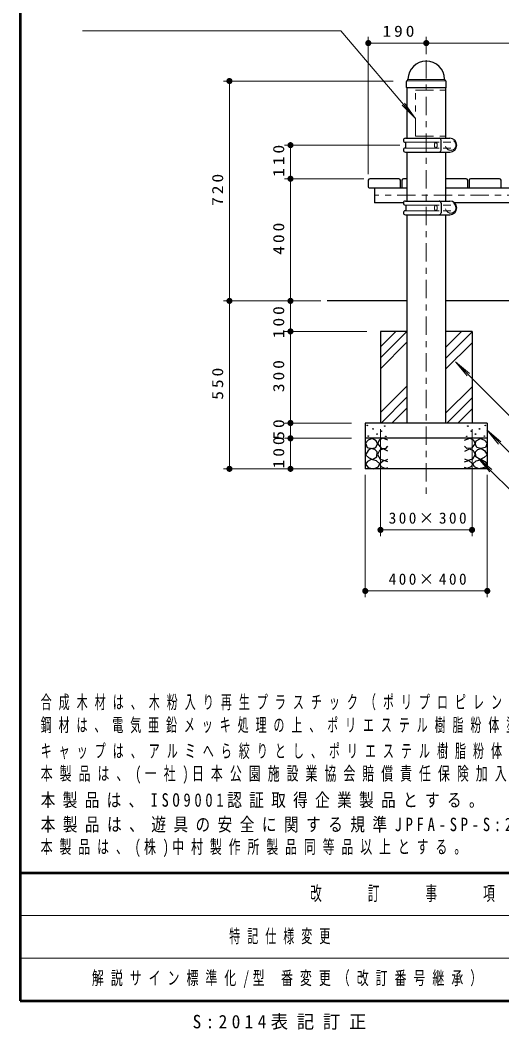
# Model space of a CAD drawing. Units: millimetres on the paper, scale 1:20. Extents: x -365 to 0, y -5 to 257.
# Drawn here: x -365 to -286.1, y -4.7 to 160.6 of the extents above; entities that cross this region are included whole.
import ezdxf

# ---------------------------------------------------------------- set-up
doc = ezdxf.new("R2010")
doc.units = ezdxf.units.MM
for name, pattern in [('USER1', [4.5, 2.5, -2]), ('USER2', [6, 3, -1, 1, -1]), ('USER3', [8, 3, -1, 1, -1, 1, -1])]:
    doc.linetypes.add(name, pattern=pattern)
doc.layers.add('LY_1', color=7, linetype='Continuous', lineweight=25)
doc.styles.add('ＭＳ ゴシック', font='')
doc.styles.get('ＭＳ ゴシック').set_extended_font_data('MS Gothic')

# ---------------------------------------------------------------- blocks, each defined once
blk = doc.blocks.new('filled_dot')
at = {"color": 0, "linetype": 'Continuous', "lineweight": -2, "const_width": 1.25}
blk.add_lwpolyline([(-0.625, 0, 1), (0.625, 0, 1)], format="xyb", close=True, dxfattribs=at)

msp = doc.modelspace()

# ---------------------------------------------------------------- linework, layer by layer
at = {"layer": 'LY_1', "lineweight": 50}
for p, q in [((-365, 257), (-365, 0)), ((-365, 21), (0, 21)), ((-365, 0), (0, 0))]:
    msp.add_line(p, q, dxfattribs=at)
at = {"layer": 'LY_1', "lineweight": 13}
for p, q in [((-354.808, 158.846), (-312.441, 158.846)), ((-312.441, 158.846), (-300.306, 144.566)), ((-307.965, 135.39), (-307.965, 157.859)), ((-298.465, 155.065), (-298.465, 157.859)), ((-298.465, 155.065), (-298.465, 157.859)), ((-307.965, 156.859), (-298.465, 156.859)), ((-298.465, 156.859), (-218.465, 156.859)), ((-303.89, 150.64), (-331.715, 150.64)), ((-330.715, 114.64), (-330.715, 150.64)), ((-295.308, 150.661), (-301.622, 150.661)), ((-295.509, 150.89), (-301.42, 150.89)), ((-300.306, 144.566), (-302.441, 146.674)), ((-300.306, 144.566), (-302.042, 147.013)), ((-301.89, 140.615), (-296.367, 140.615)), ((-295.714, 140.615), (-294.465, 140.615)), ((-302.815, 140.14), (-321.715, 140.14)), ((-320.715, 134.64), (-320.715, 140.14)), ((-301.89, 139.665), (-296.367, 139.665)), ((-295.714, 139.665), (-294.465, 139.665)), ((-308.715, 134.64), (-321.715, 134.64)), ((-320.715, 114.64), (-320.715, 134.64)), ((-301.89, 130.335), (-296.367, 130.335)), ((-301.89, 129.385), (-296.367, 129.385)), ((-295.714, 130.335), (-294.465, 130.335)), ((-295.714, 129.385), (-294.465, 129.385)), ((-315.715, 114.64), (-331.715, 114.64)), ((-330.715, 87.14), (-330.715, 114.64)), ((-315.715, 114.64), (-321.715, 114.64)), ((-320.715, 109.64), (-320.715, 114.64)), ((-308.215, 109.64), (-321.715, 109.64)), ((-320.715, 94.64), (-320.715, 109.64)), ((-305.965, 105.331), (-301.656, 109.64)), ((-305.965, 107.127), (-303.452, 109.64)), ((-295.29, 107.026), (-292.676, 109.64)), ((-295.29, 105.23), (-290.965, 109.555)), ((-305.965, 103.535), (-301.64, 107.86)), ((-295.29, 103.433), (-290.965, 107.758)), ((-293.697, 104.652), (-291.769, 102.354)), ((-293.697, 104.652), (-291.399, 102.723)), ((-281.756, 92.711), (-293.697, 104.652)), ((-305.965, 96.351), (-301.64, 100.676)), ((-295.29, 96.249), (-290.965, 100.574)), ((-305.88, 94.64), (-301.64, 98.879)), ((-295.103, 94.64), (-290.965, 98.778)), ((-304.084, 94.64), (-301.64, 97.083)), ((-293.307, 94.64), (-290.965, 96.982)), ((-310.715, 94.64), (-321.715, 94.64)), ((-320.715, 92.14), (-320.715, 94.64)), ((-305.965, 93.64), (-305.965, 76.14)), ((-290.965, 93.64), (-290.965, 76.14)), ((-288.545, 93.499), (-286.616, 91.201)), ((-288.545, 93.499), (-286.247, 91.571)), ((-281.756, 86.711), (-288.545, 93.499)), ((-310.715, 92.14), (-321.715, 92.14)), ((-320.715, 87.14), (-320.715, 92.14)), ((-290.003, 88.957), (-288.074, 86.659)), ((-290.003, 88.957), (-287.704, 87.029)), ((-281.756, 80.711), (-290.003, 88.957)), ((-310.715, 87.14), (-331.715, 87.14)), ((-308.465, 86.14), (-308.465, 66.14)), ((-288.465, 86.14), (-288.465, 66.14)), ((-290.965, 77.14), (-305.965, 77.14)), ((-288.465, 67.14), (-308.465, 67.14)), ((-365, 14), (-238.5, 14)), ((-365, 7), (-238.5, 7))]:
    msp.add_line(p, q, dxfattribs=at)
at = {"layer": 'LY_1', "linetype": 'USER2', "lineweight": 13}
for p, q in [((-298.465, 154.065), (-298.465, 82.14)), ((-210.215, 131.925), (-306.965, 131.925))]:
    msp.add_line(p, q, dxfattribs=at)
at = {"layer": 'LY_1'}
for p, q in [((-301.715, 149.565), (-301.694, 150.581)), ((-301.636, 150.719), (-301.508, 150.846)), ((-295.294, 150.719), (-295.422, 150.846)), ((-295.215, 149.565), (-295.235, 150.581)), ((-295.24, 149.54), (-301.69, 149.54)), ((-301.64, 149.54), (-301.64, 141.265)), ((-295.29, 149.54), (-295.29, 141.265)), ((-301.89, 141.265), (-294.592, 141.265)), ((-301.815, 139.665), (-301.815, 140.615)), ((-296.04, 139.34), (-296.04, 140.94)), ((-301.89, 139.015), (-294.592, 139.015)), ((-301.64, 139.015), (-301.64, 130.985)), ((-295.29, 139.015), (-295.29, 130.985)), ((-307.965, 134.39), (-307.965, 133.29)), ((-302.965, 134.64), (-307.715, 134.64)), ((-302.715, 133.29), (-302.715, 134.39)), ((-302.45, 134.39), (-302.45, 133.29)), ((-301.64, 134.64), (-302.2, 134.64)), ((-291.935, 134.64), (-295.29, 134.64)), ((-291.685, 133.29), (-291.685, 134.39)), ((-291.465, 134.39), (-291.465, 133.29)), ((-286.465, 134.64), (-291.215, 134.64)), ((-286.215, 133.29), (-286.215, 134.39)), ((-307.815, 133.14), (-301.64, 133.14)), ((-306.965, 133.14), (-306.965, 130.71)), ((-295.29, 133.14), (-209.365, 133.14)), ((-302.211, 130.71), (-306.965, 130.71)), ((-301.89, 130.985), (-294.592, 130.985)), ((-296.04, 130.66), (-296.04, 129.06)), ((-210.215, 130.71), (-293.855, 130.71)), ((-301.815, 130.335), (-301.815, 129.385)), ((-301.89, 128.735), (-294.592, 128.735)), ((-301.64, 128.735), (-301.64, 94.64)), ((-295.29, 128.735), (-295.29, 94.64)), ((-301.64, 114.64), (-314.715, 114.64)), ((-219.68, 114.64), (-295.29, 114.64)), ((-305.965, 109.64), (-305.965, 94.64)), ((-301.64, 109.64), (-305.965, 109.64)), ((-290.965, 109.64), (-295.29, 109.64)), ((-290.965, 109.64), (-290.965, 94.64)), ((-288.465, 94.64), (-308.465, 94.64)), ((-308.465, 94.64), (-308.465, 87.14)), ((-288.465, 94.64), (-288.465, 87.14)), ((-288.465, 92.14), (-308.465, 92.14)), ((-288.465, 87.14), (-308.465, 87.14))]:
    msp.add_line(p, q, dxfattribs=at)
at = {"layer": 'LY_1', "linetype": 'USER3', "lineweight": 13}
for p, q in [((-300.257, 141.64), (-300.257, 149.14)), ((-300.257, 149.14), (-295.29, 149.14)), ((-300.257, 141.64), (-295.29, 141.64))]:
    msp.add_line(p, q, dxfattribs=at)
at = {"layer": 'LY_1', "lineweight": 13}
for points in [[(-296.904, 139.69), (-296.884, 139.691), (-296.864, 139.696), (-296.845, 139.705), (-296.827, 139.717), (-296.808, 139.732), (-296.791, 139.75), (-296.774, 139.771), (-296.759, 139.795), (-296.744, 139.821), (-296.731, 139.85), (-296.719, 139.882), (-296.709, 139.915), (-296.7, 139.949), (-296.692, 139.986), (-296.686, 140.023), (-296.682, 140.062), (-296.679, 140.1), (-296.679, 140.14), (-296.679, 140.179), (-296.682, 140.218), (-296.686, 140.256), (-296.692, 140.294), (-296.7, 140.33), (-296.709, 140.365), (-296.719, 140.398), (-296.731, 140.429), (-296.744, 140.458), (-296.759, 140.484), (-296.774, 140.508), (-296.791, 140.529), (-296.808, 140.547), (-296.827, 140.563), (-296.845, 140.574), (-296.864, 140.583), (-296.884, 140.588), (-296.904, 140.59), (-296.923, 140.588), (-296.943, 140.583), (-296.962, 140.574), (-296.981, 140.563), (-296.999, 140.547), (-297.016, 140.529), (-297.033, 140.508), (-297.048, 140.484), (-297.063, 140.458), (-297.076, 140.429), (-297.088, 140.398), (-297.098, 140.365), (-297.107, 140.33), (-297.115, 140.294), (-297.121, 140.256), (-297.125, 140.218), (-297.128, 140.179), (-297.129, 140.14), (-297.128, 140.1), (-297.125, 140.062), (-297.121, 140.023), (-297.115, 139.986), (-297.107, 139.949), (-297.098, 139.915), (-297.088, 139.882), (-297.076, 139.85), (-297.063, 139.821), (-297.048, 139.795), (-297.033, 139.771), (-297.016, 139.75), (-296.999, 139.732), (-296.981, 139.717), (-296.962, 139.705), (-296.943, 139.696), (-296.923, 139.691)], [(-296.904, 130.31), (-296.923, 130.308), (-296.943, 130.303), (-296.962, 130.294), (-296.981, 130.282), (-296.999, 130.267), (-297.016, 130.249), (-297.033, 130.228), (-297.048, 130.204), (-297.063, 130.178), (-297.076, 130.149), (-297.088, 130.118), (-297.098, 130.085), (-297.107, 130.05), (-297.115, 130.014), (-297.121, 129.976), (-297.125, 129.938), (-297.128, 129.899), (-297.129, 129.86), (-297.128, 129.82), (-297.125, 129.781), (-297.121, 129.743), (-297.115, 129.706), (-297.107, 129.669), (-297.098, 129.635), (-297.088, 129.602), (-297.076, 129.57), (-297.063, 129.541), (-297.048, 129.515), (-297.033, 129.491), (-297.016, 129.47), (-296.999, 129.452), (-296.981, 129.437), (-296.962, 129.425), (-296.943, 129.416), (-296.923, 129.411), (-296.904, 129.41), (-296.884, 129.411), (-296.864, 129.416), (-296.845, 129.425), (-296.827, 129.437), (-296.808, 129.452), (-296.791, 129.47), (-296.774, 129.491), (-296.759, 129.515), (-296.744, 129.541), (-296.731, 129.57), (-296.719, 129.602), (-296.709, 129.635), (-296.7, 129.669), (-296.692, 129.706), (-296.686, 129.743), (-296.682, 129.781), (-296.679, 129.82), (-296.679, 129.86), (-296.679, 129.899), (-296.682, 129.938), (-296.686, 129.976), (-296.692, 130.014), (-296.7, 130.05), (-296.709, 130.085), (-296.719, 130.118), (-296.731, 130.149), (-296.744, 130.178), (-296.759, 130.204), (-296.774, 130.228), (-296.791, 130.249), (-296.808, 130.267), (-296.827, 130.282), (-296.845, 130.294), (-296.864, 130.303), (-296.884, 130.308)]]:
    msp.add_lwpolyline(points, close=True, dxfattribs=at)
at = {"layer": 'LY_1'}
for points in [[(-307.342, 92.11), (-307.976, 91.809), (-308.451, 91.333), (-308.15, 90.636), (-307.422, 90.494), (-306.725, 90.652), (-306.471, 91.238), (-306.661, 91.745)], [(-289.587, 92.11), (-288.954, 91.809), (-288.478, 91.333), (-288.779, 90.636), (-289.508, 90.494), (-290.205, 90.652), (-290.459, 91.238), (-290.269, 91.745)], [(-307.469, 90.462), (-308.008, 90.114), (-308.451, 89.432), (-307.944, 88.973), (-307.279, 88.656), (-306.582, 89.1), (-306.503, 89.939), (-306.911, 90.302)], [(-289.461, 90.462), (-288.922, 90.114), (-288.478, 89.432), (-288.985, 88.973), (-289.651, 88.656), (-290.348, 89.1), (-290.427, 89.939), (-290.019, 90.302)], [(-307.51, 88.665), (-308.079, 88.346), (-308.417, 87.924), (-308.013, 87.358), (-307.071, 87.155), (-306.355, 87.474), (-306.082, 87.979), (-306.621, 88.434)], [(-289.42, 88.665), (-288.851, 88.346), (-288.513, 87.924), (-288.916, 87.358), (-289.859, 87.155), (-290.575, 87.474), (-290.848, 87.979), (-290.309, 88.434)]]:
    msp.add_lwpolyline(points, close=True, dxfattribs=at)
for points in [[(-304.744, 91.825), (-305.6, 92.141), (-306.138, 91.872), (-306.455, 91.27), (-305.869, 90.51), (-305.093, 90.446), (-304.744, 90.842)], [(-292.185, 91.825), (-291.33, 92.141), (-290.791, 91.872), (-290.475, 91.27), (-291.061, 90.51), (-291.837, 90.446), (-292.185, 90.842)], [(-304.76, 90.019), (-305.521, 90.415), (-306.154, 90.161), (-306.455, 89.512), (-306.012, 88.735), (-305.251, 88.498), (-304.76, 88.704)], [(-292.17, 90.019), (-291.409, 90.415), (-290.776, 90.161), (-290.475, 89.512), (-290.918, 88.735), (-291.679, 88.498), (-292.17, 88.704)], [(-304.744, 88.292), (-305.41, 88.498), (-306.059, 87.943), (-305.885, 87.547), (-305.156, 87.183), (-304.744, 87.341)], [(-292.185, 88.292), (-291.52, 88.498), (-290.871, 87.943), (-291.045, 87.547), (-291.774, 87.183), (-292.185, 87.341)]]:
    msp.add_lwpolyline(points, dxfattribs=at)
at = {"layer": 'LY_1', "linetype": 'USER1', "lineweight": 13}
for centre in [(-294.465, 140.14), (-294.465, 129.86)]:
    msp.add_circle(centre, 0.85, dxfattribs=at)
at = {"layer": 'LY_1'}
for centre in [(-308.135, 94.248), (-288.795, 94.248), (-307.184, 93.678), (-306.535, 92.838), (-305.837, 93.314), (-305.267, 94.138), (-291.663, 94.138), (-291.092, 93.314), (-290.395, 92.838), (-289.746, 93.678), (-307.976, 92.506), (-305.093, 92.458), (-291.837, 92.458), (-288.954, 92.506)]:
    msp.add_circle(centre, 0.05, dxfattribs=at)
for centre, radius, start, end in [((-298.465, 150.89), 3, 1.14158, 178.85995), ((-301.494, 150.577), 0.2, 135, 178.99605), ((-301.614, 150.952), 0.15, 315, 358.85995), ((-295.316, 150.952), 0.15, 181.14158, 225), ((-295.435, 150.577), 0.2, 1.00395, 45), ((-301.69, 149.565), 0.025, 178.87801, 270), ((-295.24, 149.565), 0.025, 270, 1.12199), ((-301.89, 140.94), 0.325, 90, 270), ((-296.365, 140.94), 0.325, 0, 90), ((-294.592, 140.14), 1.125, 270, 90), ((-301.89, 139.34), 0.325, 90, 270), ((-296.365, 139.34), 0.325, 270, 0), ((-307.715, 134.39), 0.25, 90, 180), ((-302.965, 134.39), 0.25, 0, 90), ((-302.2, 134.39), 0.25, 90, 180), ((-291.935, 134.39), 0.25, 0, 90), ((-291.215, 134.39), 0.25, 90, 180), ((-286.465, 134.39), 0.25, 0, 90), ((-307.815, 133.29), 0.15, 180, 270), ((-302.865, 133.29), 0.15, 270, 0), ((-302.3, 133.29), 0.15, 180, 270), ((-291.835, 133.29), 0.15, 270, 0), ((-291.315, 133.29), 0.15, 180, 270), ((-286.365, 133.29), 0.15, 270, 0), ((-301.89, 130.66), 0.325, 90, 270), ((-296.365, 130.66), 0.325, 0, 90), ((-294.592, 129.86), 1.125, 270, 90), ((-301.89, 129.06), 0.325, 90, 270), ((-296.365, 129.06), 0.325, 270, 0)]:
    msp.add_arc(centre, radius, start, end, dxfattribs=at)

# ---------------------------------------------------------------- block references
at = {"layer": 'LY_1', "lineweight": 13, "xscale": 0.4, "yscale": 0.4}
for p in [(-307.965, 156.859), (-298.465, 156.859), (-305.965, 77.14), (-308.465, 67.14)]:
    msp.add_blockref('filled_dot', p, dxfattribs=at)
for p, rotation in [((-298.465, 156.859), 180), ((-330.715, 150.64), 270), ((-320.715, 140.14), 270), ((-320.715, 134.64), 90), ((-320.715, 134.64), 270), ((-330.715, 114.64), 270), ((-330.715, 114.64), 90), ((-320.715, 114.64), 270), ((-320.715, 114.64), 90), ((-320.715, 109.64), 270), ((-320.715, 94.64), 270), ((-320.715, 92.14), 270), ((-330.715, 87.14), 90), ((-320.715, 87.14), 90), ((-290.965, 77.14), 180), ((-288.465, 67.14), 180)]:
    msp.add_blockref('filled_dot', p, dxfattribs=dict(at, rotation=rotation))

# ---------------------------------------------------------------- texts
at = {"layer": 'LY_1', "style": 'ＭＳ ゴシック'}
for s, insert, char_height, attachment_point in [('\\T1.33;\\W1.15;190', (-302.794, 157.859), 1.833, 8), ('\\T1.32;300×300', (-298.045, 78.14), 1.833, 8), ('\\T1.32;400×400', (-298.045, 68.14), 1.833, 8), ('\\T1.64;\\W0.6;合成木材は、木粉入り再生プラスチック（ポリプロピレン系、色：サンディーブラウン）とし、「再生有機系建材認定基準」適合品とする。', (-361.638, 47.567), 2.199, 7), ('\\T1.63;\\W0.6;鋼材は、電気亜鉛メッキ処理の上、ポリエステル樹脂粉体塗装（オレンジ/ペールグレー）仕上げとする。', (-361.638, 43.567), 2.199, 7), ('\\T1.64;\\W0.6;キャップは、アルミへら絞りとし、ポリエステル樹脂粉体塗装（ペールグレー）仕上げとする。', (-361.638, 39.567), 2.199, 7), ('\\T1.59;\\W0.65;本製品は、(一社)日本公園施設業協会賠償責任保険加入製品とする。', (-361.638, 35.567), 2.199, 7), ('\\T1.5;\\W0.8;本製品は、ISO9001認証取得企業製品とする。', (-361.638, 31.567), 2.199, 7), ('\\T1.51;\\W0.8;本製品は、遊具の安全に関する規準JPFA-SP-S:2024適合製品とする。', (-361.638, 27.567), 2.199, 7), ('\\T1.58;\\W0.65;本製品は、(株)中村製作所製品同等品以上とする。', (-361.638, 23.567), 2.199, 7), ('\\T1.64;\\W0.6;改\u3000\u3000訂\u3000\u3000事\u3000\u3000項', (-301.75, 17.5), 2.346, 5), ('\\T1.64;\\W0.6;特記仕様変更', (-330.75, 10.5), 2.199, 4), ('\\T1.59;\\W0.65;解説サイン標準化/型\\~番変更（改訂番号継承）', (-353.25, 3.5), 2.199, 4), ('\\T1.5;\\W0.95;S:2014表記訂正', (-336.75, -3.5), 2.199, 4)]:
    msp.add_mtext(s, dxfattribs=dict(at, insert=insert, char_height=char_height, attachment_point=attachment_point))
at = {"layer": 'LY_1', "char_height": 1.833, "attachment_point": 8, "rotation": 90, "style": 'ＭＳ ゴシック'}
for s, insert in [('\\T1.33;\\W1.15;110', (-321.715, 137.809)), ('\\T1.33;\\W1.15;720', (-331.715, 133.055)), ('\\T1.33;\\W1.15;400', (-321.715, 125.056)), ('\\T1.33;\\W1.15;100', (-321.715, 111.384)), ('\\T1.33;\\W1.15;300', (-321.715, 102.556)), ('\\T1.33;\\W1.15;550', (-331.715, 101.305)), ('\\T1.34;\\W1.15;50', (-321.715, 93.817)), ('\\T1.33;\\W1.15;100', (-321.715, 90.068))]:
    msp.add_mtext(s, dxfattribs=dict(at, insert=insert))

doc.saveas('drawing.dxf')
